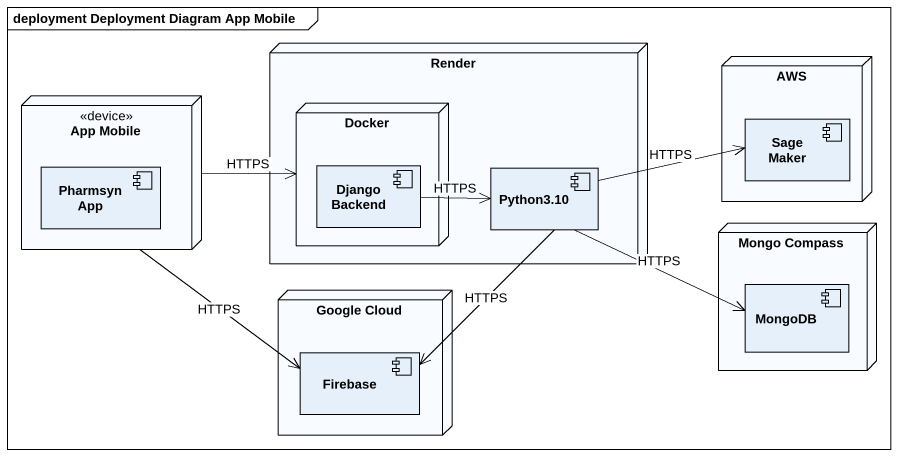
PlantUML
@startuml
mainframe deployment Deployment Diagram App Mobile
node Render {
  node Docker {
    component "Django Backend" as Django_Backend
  }
  component "Python3.10" as Python3_10
}
node AWS {
  component "Sage Maker" as Sage_Maker
}
node "App Mobile" as App_Mobile <<device>> {
  component "Pharmsyn App" as Pharmsyn_App
}
node "Mongo Compass" as Mongo_Compass {
  component MongoDB
}
node "Google Cloud" as Google_Cloud {
  component Firebase
}
App_Mobile -right-> Docker : HTTPS
App_Mobile --> Firebase : HTTPS
Django_Backend -right-> Python3_10 : HTTPS
Python3_10 -right-> Sage_Maker : HTTPS
Python3_10 -right-> MongoDB : HTTPS
Python3_10 --> Firebase : HTTPS
@enduml
